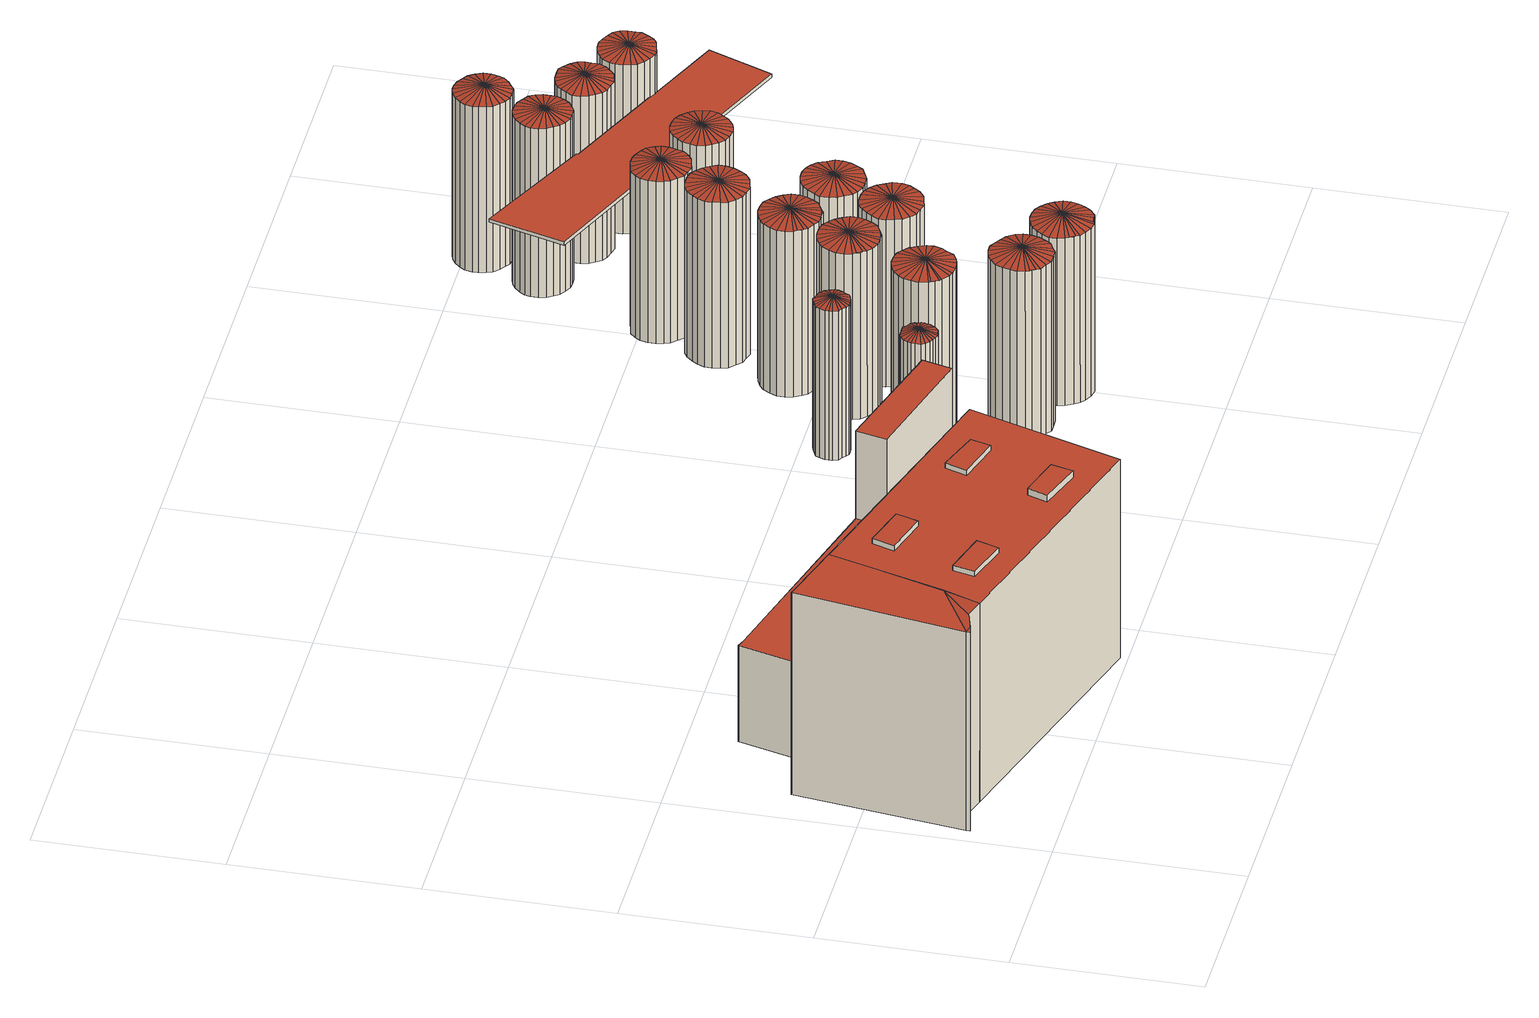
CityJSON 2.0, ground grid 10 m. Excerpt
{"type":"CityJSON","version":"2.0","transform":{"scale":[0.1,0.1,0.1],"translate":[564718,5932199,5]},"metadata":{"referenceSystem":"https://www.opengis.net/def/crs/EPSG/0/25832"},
"CityObjects":{
"building1":{"type":"Building","attributes":{"Grundfläche 2D":"28.511648","Grundhöhe NN":"5.637"},"geometry":[{"type":"Solid","lod":"3","boundaries":[[[[0,1,2]],[[3,4,5]],[[1,3,6,7,8]],[[1,0,4,3]],[[9,10,0,2]],[[2,1,11,9]],[[6,3,5,12,13]],[[14,8,7,6,13,15]],[[1,8,14,11]],[[5,4,16,12]],[[4,0,10,16]],[[15,13,12,16,10,9,11,14]]]],"semantics":{"surfaces":[{"type":"RoofSurface"},{"type":"WallSurface"},{"type":"GroundSurface"}],"values":[[0,0,0,0,1,1,1,1,1,1,1,2]]}}]},
"building2":{"type":"Building","attributes":{"Grundfläche 2D":"200.211828","Grundhöhe NN":"5.572"},"children":["building2-1","building2-2","building2-3","building2-4"],"geometry":[{"type":"Solid","lod":"3","boundaries":[[[[6,5,17,18]],[[19,20,21,22]],[[23,24,25,26,27,28,29,30]],[[6,26,13,12,5]],[[17,5,12,31]],[[18,17,31,32]],[[27,26,6,18,32,33]],[[22,30,29,19]],[[34,20,19,29,28,35]],[[21,20,34,36]],[[21,36,37,30,22]],[[25,38,13,26]],[[28,27,33,35]],[[39,24,23,30,37,40]],[[25,24,39,38]],[[34,35,33,32,31,12,13,38,39,40,37,36]]]],"semantics":{"surfaces":[{"type":"RoofSurface"},{"type":"WallSurface"},{"type":"GroundSurface"}],"values":[[0,0,0,1,1,1,1,1,1,1,1,1,1,1,1,2]]}}]},
"building2-1":{"type":"BuildingInstallation","parents":["building2"],"geometry":[{"type":"MultiSurface","lod":"3","boundaries":[[[41,42,43,44]],[[45,46,44,43]],[[41,44,46,47]],[[42,41,47,48]],[[48,45,43,42]]],"semantics":{"surfaces":[{"type":"RoofSurface"},{"type":"WallSurface"}],"values":[0,1,1,1,1]}}]},
"building2-2":{"type":"BuildingInstallation","parents":["building2"],"geometry":[{"type":"MultiSurface","lod":"3","boundaries":[[[49,50,51,52]],[[52,51,53,54]],[[49,52,54,55]],[[50,49,55,56]],[[51,50,56,53]]],"semantics":{"surfaces":[{"type":"RoofSurface"},{"type":"WallSurface"}],"values":[0,1,1,1,1]}}]},
"building2-3":{"type":"BuildingInstallation","parents":["building2"],"geometry":[{"type":"MultiSurface","lod":"3","boundaries":[[[57,58,59,60]],[[61,62,60,59]],[[62,63,57,60]],[[58,57,63,64]],[[59,58,64,61]]],"semantics":{"surfaces":[{"type":"RoofSurface"},{"type":"WallSurface"}],"values":[0,1,1,1,1]}}]},
"building2-4":{"type":"BuildingInstallation","parents":["building2"],"geometry":[{"type":"MultiSurface","lod":"3","boundaries":[[[65,66,67,68]],[[68,67,69,70]],[[65,68,70,71]],[[66,65,71,72]],[[67,66,72,69]]],"semantics":{"surfaces":[{"type":"RoofSurface"},{"type":"WallSurface"}],"values":[0,1,1,1,1]}}]},
"building3":{"type":"Building","attributes":{"Grundfläche 2D":"2.780134","Grundhöhe NN":"5.585"},"geometry":[{"type":"Solid","lod":"3","boundaries":[[[[73,74,75]],[[75,74,76]],[[77,74,73]],[[78,74,77]],[[79,74,78]],[[80,74,79]],[[81,74,80]],[[82,74,81]],[[83,74,82]],[[84,74,83]],[[85,74,84]],[[86,74,85]],[[87,74,86]],[[74,87,88,89]],[[90,74,89]],[[91,74,90]],[[74,91,92,93]],[[94,74,93]],[[95,74,94]],[[74,95,96,97]],[[98,74,97]],[[99,74,98]],[[100,74,99]],[[101,74,100]],[[76,74,101]],[[73,75,102,103]],[[77,73,103,104]],[[78,77,104,105]],[[79,78,105,106]],[[80,79,106,107]],[[81,80,107,108]],[[82,81,108,109]],[[83,82,109,110]],[[84,83,110,111]],[[85,84,111,112]],[[86,85,112,113]],[[87,86,113,114]],[[89,88,87,114,115]],[[90,89,115,116]],[[91,90,116,117]],[[93,92,91,117,118]],[[94,93,118,119]],[[95,94,119,120]],[[97,96,95,120,121]],[[98,97,121,122]],[[99,98,122,123]],[[100,99,123,124]],[[75,76,125,102]],[[101,100,124,126]],[[76,101,126,125]],[[111,110,109,108,107,106,105,104,103,102,125,126,124,123,122,121,120,119,118,117,116,115,114,113,112]]]],"semantics":{"surfaces":[{"type":"RoofSurface"},{"type":"WallSurface"},{"type":"GroundSurface"}],"values":[[0,0,0,0,0,0,0,0,0,0,0,0,0,0,0,0,0,0,0,0,0,0,0,0,0,1,1,1,1,1,1,1,1,1,1,1,1,1,1,1,1,1,1,1,1,1,1,1,1,1,2]]}}]},
"building4":{"type":"Building","attributes":{"Grundfläche 2D":"2.780446","Grundhöhe NN":"5.231"},"geometry":[{"type":"Solid","lod":"3","boundaries":[[[[127,128,129]],[[127,130,128]],[[127,129,131]],[[127,131,132]],[[127,132,133]],[[127,133,134]],[[127,134,135]],[[127,135,136]],[[127,136,137]],[[127,137,138]],[[127,138,139]],[[127,139,140]],[[127,140,141]],[[127,141,142]],[[127,142,143]],[[127,143,144]],[[127,144,145]],[[127,145,146]],[[127,146,147]],[[127,147,148]],[[127,148,149]],[[127,149,150]],[[127,150,151]],[[127,151,152]],[[127,152,130]],[[153,154,129,128]],[[154,155,131,129]],[[155,156,132,131]],[[156,157,133,132]],[[157,158,134,133]],[[158,159,135,134]],[[159,160,136,135]],[[160,161,137,136]],[[161,162,138,137]],[[162,163,139,138]],[[163,164,140,139]],[[164,165,141,140]],[[165,166,142,141]],[[166,167,143,142]],[[167,168,144,143]],[[168,169,145,144]],[[169,170,146,145]],[[170,171,147,146]],[[171,172,148,147]],[[172,173,149,148]],[[173,174,150,149]],[[174,175,151,150]],[[176,153,128,130]],[[175,177,152,151]],[[177,176,130,152]],[[167,166,165,164,163,162,161,160,159,158,157,156,155,154,153,176,177,175,174,173,172,171,170,169,168]]]],"semantics":{"surfaces":[{"type":"RoofSurface"},{"type":"WallSurface"},{"type":"GroundSurface"}],"values":[[0,0,0,0,0,0,0,0,0,0,0,0,0,0,0,0,0,0,0,0,0,0,0,0,0,1,1,1,1,1,1,1,1,1,1,1,1,1,1,1,1,1,1,1,1,1,1,1,1,1,2]]}}]},
"building5":{"type":"Building","attributes":{"Grundfläche 2D":"8.364868","Grundhöhe NN":"5.246"},"geometry":[{"type":"Solid","lod":"3","boundaries":[[[[178,179,180]],[[180,179,181]],[[178,182,179]],[[183,179,182]],[[184,179,183]],[[185,179,184]],[[186,179,185]],[[187,179,186]],[[188,179,187]],[[188,189,179]],[[190,179,189]],[[190,191,179]],[[192,179,191]],[[193,179,192]],[[194,179,193]],[[195,179,194]],[[196,179,195]],[[197,179,196]],[[198,179,197]],[[198,199,179]],[[200,179,199]],[[200,201,179]],[[201,202,203]],[[204,179,205]],[[179,203,205]],[[181,179,204]],[[179,201,203]],[[178,180,206,207]],[[182,178,207,208]],[[180,181,209,206]],[[181,204,210,209]],[[183,182,208,211]],[[184,183,211,212]],[[185,184,212,213]],[[186,185,213,214]],[[187,186,214,215]],[[188,187,215,216]],[[189,188,216,217]],[[190,189,217,218]],[[191,190,218,219]],[[192,191,219,220]],[[193,192,220,221]],[[194,193,221,222]],[[195,194,222,223]],[[196,195,223,224]],[[197,196,224,225]],[[198,197,225,226]],[[199,198,226,227]],[[200,199,227,228]],[[202,201,200,228,229]],[[205,203,202,229,230]],[[204,205,230,210]],[[227,226,225,224,223,222,221,220,219,218,217,216,215,214,213,212,211,208,207,206,209,210,230,229,228]]]],"semantics":{"surfaces":[{"type":"RoofSurface"},{"type":"WallSurface"},{"type":"GroundSurface"}],"values":[[0,0,0,0,0,0,0,0,0,0,0,0,0,0,0,0,0,0,0,0,0,0,0,0,0,0,0,1,1,1,1,1,1,1,1,1,1,1,1,1,1,1,1,1,1,1,1,1,1,1,1,1,2]]}}]},
"building6":{"type":"Building","attributes":{"Grundfläche 2D":"8.365975","Grundhöhe NN":"5.220"},"geometry":[{"type":"Solid","lod":"3","boundaries":[[[[231,232,233]],[[233,232,234]],[[235,232,231]],[[236,232,235]],[[237,232,236]],[[238,232,237]],[[239,232,238]],[[240,232,239]],[[241,232,240]],[[242,232,241]],[[243,232,242]],[[244,232,243]],[[245,232,244]],[[246,232,245]],[[247,232,246]],[[248,232,247]],[[249,232,248]],[[250,232,249]],[[251,232,250]],[[251,252,232]],[[253,232,252]],[[253,254,232]],[[254,255,256]],[[257,232,258]],[[232,256,258]],[[234,232,257]],[[232,254,256]],[[231,233,259,260]],[[235,231,260,261]],[[233,234,262,259]],[[234,257,263,262]],[[236,235,261,264]],[[237,236,264,265]],[[238,237,265,266]],[[239,238,266,267]],[[240,239,267,268]],[[241,240,268,269]],[[242,241,269,270]],[[243,242,270,271]],[[244,243,271,272]],[[245,244,272,273]],[[246,245,273,274]],[[247,246,274,275]],[[248,247,275,276]],[[249,248,276,277]],[[250,249,277,278]],[[251,250,278,279]],[[252,251,279,280]],[[253,252,280,281]],[[255,254,253,281,282]],[[258,256,255,282,283]],[[257,258,283,263]],[[281,280,279,278,277,276,275,274,273,272,271,270,269,268,267,266,265,264,261,260,259,262,263,283,282]]]],"semantics":{"surfaces":[{"type":"RoofSurface"},{"type":"WallSurface"},{"type":"GroundSurface"}],"values":[[0,0,0,0,0,0,0,0,0,0,0,0,0,0,0,0,0,0,0,0,0,0,0,0,0,0,0,1,1,1,1,1,1,1,1,1,1,1,1,1,1,1,1,1,1,1,1,1,1,1,1,1,2]]}}]},
"building7":{"type":"Building","attributes":{"Grundfläche 2D":"8.366328","Grundhöhe NN":"5.260"},"geometry":[{"type":"Solid","lod":"3","boundaries":[[[[284,285,286]],[[284,287,285]],[[288,287,289]],[[290,285,291]],[[285,288,291]],[[292,285,290]],[[293,285,292]],[[294,285,293]],[[295,285,294]],[[296,285,295]],[[296,297,285]],[[298,285,297]],[[298,299,285]],[[300,285,299]],[[301,285,300]],[[302,285,301]],[[303,285,302]],[[304,285,303]],[[305,285,304]],[[306,285,305]],[[306,307,285]],[[308,285,307]],[[308,309,285]],[[310,311,309]],[[312,285,313]],[[285,311,313]],[[286,285,312]],[[309,311,285]],[[285,287,288]],[[289,287,284,314,315]],[[291,288,289,315,316]],[[284,286,317,314]],[[286,312,318,317]],[[290,291,316,319]],[[292,290,319,320]],[[293,292,320,321]],[[294,293,321,322]],[[295,294,322,323]],[[296,295,323,324]],[[297,296,324,325]],[[298,297,325,326]],[[299,298,326,327]],[[300,299,327,328]],[[301,300,328,329]],[[302,301,329,330]],[[303,302,330,331]],[[304,303,331,332]],[[305,304,332,333]],[[306,305,333,334]],[[307,306,334,335]],[[308,307,335,336]],[[310,309,308,336,337]],[[313,311,310,337,338]],[[312,313,338,318]],[[336,335,334,333,332,331,330,329,328,327,326,325,324,323,322,321,320,319,316,315,314,317,318,338,337]]]],"semantics":{"surfaces":[{"type":"RoofSurface"},{"type":"WallSurface"},{"type":"GroundSurface"}],"values":[[0,0,0,0,0,0,0,0,0,0,0,0,0,0,0,0,0,0,0,0,0,0,0,0,0,0,0,0,0,1,1,1,1,1,1,1,1,1,1,1,1,1,1,1,1,1,1,1,1,1,1,1,1,1,2]]}}]},
"building8":{"type":"Building","attributes":{"Grundfläche 2D":"8.365938","Grundhöhe NN":"5.337"},"geometry":[{"type":"Solid","lod":"3","boundaries":[[[[339,340,341]],[[339,342,340]],[[343,342,344]],[[345,340,346]],[[340,343,346]],[[347,340,345]],[[348,340,347]],[[349,340,348]],[[350,340,349]],[[351,340,350]],[[351,352,340]],[[353,340,352]],[[353,354,340]],[[355,340,354]],[[356,340,355]],[[357,340,356]],[[358,340,357]],[[359,340,358]],[[360,340,359]],[[361,340,360]],[[361,362,340]],[[363,340,362]],[[363,364,340]],[[365,366,364]],[[367,340,368]],[[340,366,368]],[[341,340,367]],[[364,366,340]],[[340,342,343]],[[344,342,339,369,370]],[[346,343,344,370,371]],[[339,341,372,369]],[[341,367,373,372]],[[345,346,371,374]],[[347,345,374,375]],[[348,347,375,376]],[[349,348,376,377]],[[350,349,377,378]],[[351,350,378,379]],[[352,351,379,380]],[[353,352,380,381]],[[354,353,381,382]],[[355,354,382,383]],[[356,355,383,384]],[[357,356,384,385]],[[358,357,385,386]],[[359,358,386,387]],[[360,359,387,388]],[[361,360,388,389]],[[362,361,389,390]],[[363,362,390,391]],[[365,364,363,391,392]],[[368,366,365,392,393]],[[367,368,393,373]],[[391,390,389,388,387,386,385,384,383,382,381,380,379,378,377,376,375,374,371,370,369,372,373,393,392]]]],"semantics":{"surfaces":[{"type":"RoofSurface"},{"type":"WallSurface"},{"type":"GroundSurface"}],"values":[[0,0,0,0,0,0,0,0,0,0,0,0,0,0,0,0,0,0,0,0,0,0,0,0,0,0,0,0,0,1,1,1,1,1,1,1,1,1,1,1,1,1,1,1,1,1,1,1,1,1,1,1,1,1,2]]}}]},
"building9":{"type":"Building","attributes":{"Grundfläche 2D":"8.365288","Grundhöhe NN":"5.293"},"geometry":[{"type":"Solid","lod":"3","boundaries":[[[[394,395,396]],[[394,397,395]],[[398,399,397]],[[400,395,401]],[[395,399,401]],[[402,395,400]],[[403,395,402]],[[404,395,403]],[[405,395,404]],[[406,395,405]],[[406,407,395]],[[408,395,407]],[[408,409,395]],[[410,395,409]],[[411,395,410]],[[412,395,411]],[[413,395,412]],[[414,395,413]],[[415,395,414]],[[416,395,415]],[[416,417,395]],[[418,395,417]],[[395,418,419]],[[419,420,421]],[[422,395,423]],[[395,421,423]],[[396,395,422]],[[395,419,421]],[[395,397,399]],[[398,397,394,424,425]],[[401,399,398,425,426]],[[394,396,427,424]],[[396,422,428,427]],[[400,401,426,429]],[[402,400,429,430]],[[403,402,430,431]],[[404,403,431,432]],[[405,404,432,433]],[[406,405,433,434]],[[407,406,434,435]],[[408,407,435,436]],[[409,408,436,437]],[[410,409,437,438]],[[411,410,438,439]],[[412,411,439,440]],[[413,412,440,441]],[[414,413,441,442]],[[415,414,442,443]],[[416,415,443,444]],[[417,416,444,445]],[[418,417,445,446]],[[420,419,418,446,447]],[[423,421,420,447,448]],[[422,423,448,428]],[[442,441,440,439,438,437,436,435,434,433,432,431,430,429,426,425,424,427,428,448,447,446,445,444,443]]]],"semantics":{"surfaces":[{"type":"RoofSurface"},{"type":"WallSurface"},{"type":"GroundSurface"}],"values":[[0,0,0,0,0,0,0,0,0,0,0,0,0,0,0,0,0,0,0,0,0,0,0,0,0,0,0,0,0,1,1,1,1,1,1,1,1,1,1,1,1,1,1,1,1,1,1,1,1,1,1,1,1,1,2]]}}]},
"building10":{"type":"Building","attributes":{"Grundfläche 2D":"8.365433","Grundhöhe NN":"5.243"},"geometry":[{"type":"Solid","lod":"3","boundaries":[[[[449,450,451]],[[449,452,450]],[[449,451,453]],[[449,453,454]],[[449,454,455]],[[449,455,456]],[[449,456,457]],[[449,457,458]],[[449,458,459]],[[449,459,460]],[[449,460,461]],[[449,461,462]],[[449,462,463]],[[449,463,464]],[[449,464,465]],[[449,465,466]],[[449,466,467]],[[449,467,468]],[[449,468,469]],[[449,469,470]],[[449,470,471]],[[449,471,472]],[[449,472,473]],[[449,473,474]],[[449,474,452]],[[475,476,451,450]],[[476,477,453,451]],[[478,475,450,452]],[[479,478,452,474]],[[477,480,454,453]],[[480,481,455,454]],[[481,482,456,455]],[[482,483,457,456]],[[483,484,458,457]],[[484,485,459,458]],[[485,486,460,459]],[[486,487,461,460]],[[487,488,462,461]],[[488,489,463,462]],[[489,490,464,463]],[[490,491,465,464]],[[491,492,466,465]],[[492,493,467,466]],[[493,494,468,467]],[[494,495,469,468]],[[495,496,470,469]],[[496,497,471,470]],[[497,498,472,471]],[[498,499,473,472]],[[499,479,474,473]],[[493,492,491,490,489,488,487,486,485,484,483,482,481,480,477,476,475,478,479,499,498,497,496,495,494]]]],"semantics":{"surfaces":[{"type":"RoofSurface"},{"type":"WallSurface"},{"type":"GroundSurface"}],"values":[[0,0,0,0,0,0,0,0,0,0,0,0,0,0,0,0,0,0,0,0,0,0,0,0,0,1,1,1,1,1,1,1,1,1,1,1,1,1,1,1,1,1,1,1,1,1,1,1,1,1,2]]}}]},
"building11":{"type":"Building","attributes":{"Grundfläche 2D":"8.366192","Grundhöhe NN":"5.303"},"geometry":[{"type":"Solid","lod":"3","boundaries":[[[[500,501,502]],[[500,503,501]],[[500,502,504]],[[500,504,505]],[[500,505,506]],[[500,506,507]],[[500,507,508]],[[500,508,509]],[[500,509,510]],[[500,510,511]],[[500,511,512]],[[500,512,513]],[[500,513,514]],[[500,514,515]],[[500,515,516]],[[500,516,517]],[[500,517,518]],[[500,518,519]],[[500,519,520]],[[500,520,521]],[[500,521,522]],[[500,522,523]],[[500,523,524]],[[500,524,525]],[[500,525,503]],[[526,527,502,501]],[[527,528,504,502]],[[529,526,501,503]],[[530,529,503,525]],[[528,531,505,504]],[[531,532,506,505]],[[532,533,507,506]],[[533,534,508,507]],[[534,535,509,508]],[[535,536,510,509]],[[536,537,511,510]],[[537,538,512,511]],[[538,539,513,512]],[[539,540,514,513]],[[540,541,515,514]],[[541,542,516,515]],[[542,543,517,516]],[[543,544,518,517]],[[544,545,519,518]],[[545,546,520,519]],[[546,547,521,520]],[[547,548,522,521]],[[548,549,523,522]],[[549,550,524,523]],[[550,530,525,524]],[[540,539,538,537,536,535,534,533,532,531,528,527,526,529,530,550,549,548,547,546,545,544,543,542,541]]]],"semantics":{"surfaces":[{"type":"RoofSurface"},{"type":"WallSurface"},{"type":"GroundSurface"}],"values":[[0,0,0,0,0,0,0,0,0,0,0,0,0,0,0,0,0,0,0,0,0,0,0,0,0,1,1,1,1,1,1,1,1,1,1,1,1,1,1,1,1,1,1,1,1,1,1,1,1,1,2]]}}]},
"building12":{"type":"Building","attributes":{"Grundfläche 2D":"8.365077","Grundhöhe NN":"5.279"},"geometry":[{"type":"Solid","lod":"3","boundaries":[[[[551,552,553]],[[551,554,552]],[[551,553,555]],[[551,555,556]],[[551,556,557]],[[551,557,558]],[[551,558,559]],[[551,559,560]],[[551,560,561]],[[551,561,562]],[[551,562,563]],[[551,563,564]],[[551,564,565]],[[551,565,566]],[[551,566,567]],[[551,567,568]],[[551,568,569]],[[551,569,570]],[[551,570,571]],[[551,571,572]],[[551,572,573]],[[551,573,574]],[[551,574,575]],[[551,575,576]],[[551,576,554]],[[577,578,553,552]],[[578,579,555,553]],[[580,577,552,554]],[[581,580,554,576]],[[579,582,556,555]],[[582,583,557,556]],[[583,584,558,557]],[[584,585,559,558]],[[585,586,560,559]],[[586,587,561,560]],[[587,588,562,561]],[[588,589,563,562]],[[589,590,564,563]],[[590,591,565,564]],[[591,592,566,565]],[[592,593,567,566]],[[593,594,568,567]],[[594,595,569,568]],[[595,596,570,569]],[[596,597,571,570]],[[597,598,572,571]],[[598,599,573,572]],[[599,600,574,573]],[[600,601,575,574]],[[601,581,576,575]],[[594,593,592,591,590,589,588,587,586,585,584,583,582,579,578,577,580,581,601,600,599,598,597,596,595]]]],"semantics":{"surfaces":[{"type":"RoofSurface"},{"type":"WallSurface"},{"type":"GroundSurface"}],"values":[[0,0,0,0,0,0,0,0,0,0,0,0,0,0,0,0,0,0,0,0,0,0,0,0,0,1,1,1,1,1,1,1,1,1,1,1,1,1,1,1,1,1,1,1,1,1,1,1,1,1,2]]}}]},
"building13":{"type":"Building","attributes":{"Grundfläche 2D":"7.608152","Grundhöhe NN":"5.303"},"geometry":[{"type":"Solid","lod":"3","boundaries":[[[[602,603,604]],[[602,605,603]],[[602,604,606]],[[602,606,607]],[[602,607,608]],[[602,608,609]],[[602,609,610]],[[602,610,611]],[[602,611,612]],[[602,612,613]],[[602,613,614]],[[602,614,615]],[[602,615,616]],[[602,616,617]],[[602,617,618]],[[602,618,619]],[[602,619,620]],[[602,620,621]],[[602,621,622]],[[602,622,623]],[[602,623,624]],[[602,624,625]],[[602,625,626]],[[602,626,627]],[[602,627,605]],[[628,629,604,603]],[[629,630,606,604]],[[631,628,603,605]],[[632,631,605,627]],[[630,633,607,606]],[[633,634,608,607]],[[634,635,609,608]],[[635,636,610,609]],[[636,637,611,610]],[[637,638,612,611]],[[638,639,613,612]],[[639,640,614,613]],[[640,641,615,614]],[[641,642,616,615]],[[642,643,617,616]],[[643,644,618,617]],[[644,645,619,618]],[[645,646,620,619]],[[646,647,621,620]],[[647,648,622,621]],[[648,649,623,622]],[[649,650,624,623]],[[650,651,625,624]],[[651,652,626,625]],[[652,632,627,626]],[[642,641,640,639,638,637,636,635,634,633,630,629,628,631,632,652,651,650,649,648,647,646,645,644,643]]]],"semantics":{"surfaces":[{"type":"RoofSurface"},{"type":"WallSurface"},{"type":"GroundSurface"}],"values":[[0,0,0,0,0,0,0,0,0,0,0,0,0,0,0,0,0,0,0,0,0,0,0,0,0,1,1,1,1,1,1,1,1,1,1,1,1,1,1,1,1,1,1,1,1,1,1,1,1,1,2]]}}]},
"building14":{"type":"Building","attributes":{"Grundfläche 2D":"7.607450","Grundhöhe NN":"5.303"},"geometry":[{"type":"Solid","lod":"3","boundaries":[[[[653,654,655]],[[653,656,654]],[[653,655,657]],[[653,657,658]],[[653,658,659]],[[653,659,660]],[[653,660,661]],[[653,661,662]],[[653,662,663]],[[653,663,664]],[[653,664,665]],[[653,665,666]],[[653,666,667]],[[653,667,668]],[[653,668,669]],[[653,669,670]],[[653,670,671]],[[653,671,672]],[[653,672,673]],[[653,673,674]],[[653,674,675]],[[653,675,676]],[[653,676,677]],[[653,677,678]],[[653,678,656]],[[679,680,655,654]],[[680,681,657,655]],[[682,679,654,656]],[[683,682,656,678]],[[681,684,658,657]],[[684,685,659,658]],[[685,686,660,659]],[[686,687,661,660]],[[687,688,662,661]],[[688,689,663,662]],[[689,690,664,663]],[[690,691,665,664]],[[691,692,666,665]],[[692,693,667,666]],[[693,694,668,667]],[[694,695,669,668]],[[695,696,670,669]],[[696,697,671,670]],[[697,698,672,671]],[[698,699,673,672]],[[699,700,674,673]],[[700,701,675,674]],[[701,702,676,675]],[[702,703,677,676]],[[703,683,678,677]],[[688,687,686,685,684,681,680,679,682,683,703,702,701,700,699,698,697,696,695,694,693,692,691,690,689]]]],"semantics":{"surfaces":[{"type":"RoofSurface"},{"type":"WallSurface"},{"type":"GroundSurface"}],"values":[[0,0,0,0,0,0,0,0,0,0,0,0,0,0,0,0,0,0,0,0,0,0,0,0,0,1,1,1,1,1,1,1,1,1,1,1,1,1,1,1,1,1,1,1,1,1,1,1,1,1,2]]}}]},
"building15":{"type":"Building","attributes":{"Grundfläche 2D":"7.082198","Grundhöhe NN":"5.303"},"children":["building15-1"],"geometry":[{"type":"Solid","lod":"3","boundaries":[[[[704,705,706]],[[704,707,705]],[[704,706,708]],[[704,708,709]],[[704,709,710]],[[704,710,711]],[[704,711,712]],[[704,712,713]],[[704,713,714]],[[704,714,715]],[[704,715,716]],[[704,716,717]],[[704,717,718]],[[704,718,719]],[[704,719,720]],[[704,720,721]],[[704,721,722]],[[704,722,723]],[[704,723,724]],[[704,724,725]],[[704,725,726]],[[704,726,727]],[[704,727,728]],[[704,728,729]],[[704,729,707]],[[706,705,730,731]],[[708,706,731,732]],[[709,708,732,733]],[[710,709,733,734]],[[711,710,734,735]],[[712,711,735,736]],[[713,712,736,737]],[[714,713,737,738]],[[715,714,738,739,740,741]],[[742,716,715,741,740,739,743,744]],[[716,742,744,743,745,717]],[[718,717,745,746]],[[719,718,746,747]],[[720,719,747,748]],[[721,720,748,749]],[[722,721,749,750]],[[723,722,750,751]],[[724,723,751,752]],[[725,724,752,753]],[[726,725,753,754]],[[727,726,754,755]],[[728,727,755,756]],[[705,707,757,730]],[[729,728,756,758]],[[707,729,758,757]],[[751,750,749,748,747,746,745,743,739,738,737,736,735,734,733,732,731,730,757,758,756,755,754,753,752]]]],"semantics":{"surfaces":[{"type":"RoofSurface"},{"type":"WallSurface"},{"type":"GroundSurface"}],"values":[[0,0,0,0,0,0,0,0,0,0,0,0,0,0,0,0,0,0,0,0,0,0,0,0,0,1,1,1,1,1,1,1,1,1,1,1,1,1,1,1,1,1,1,1,1,1,1,1,1,1,2]]}}]},
"building15-1":{"type":"BuildingInstallation","parents":["building15"],"geometry":[{"type":"MultiSurface","lod":"3","boundaries":[[[742,741,759,760,761,762,763,764]],[[765,766,762,761]],[[766,767,763,762]],[[767,768,764,763]],[[768,744,742,764]],[[744,740,741,742]],[[740,769,759,741]],[[769,770,760,759]],[[770,765,761,760]],[[766,765,770,769,740,744,768,767]]],"semantics":{"surfaces":[{"type":"RoofSurface"},{"type":"WallSurface"},{"type":"OuterCeilingSurface"}],"values":[0,1,1,1,1,1,1,1,1,2]}}]},
"building16":{"type":"Building","attributes":{"Grundfläche 2D":"51.909806","Grundhöhe NN":"5.303"},"children":["building16-1"],"geometry":[{"type":"Solid","lod":"3","boundaries":[[[[500,501,502]],[[500,503,501]],[[500,502,504]],[[500,504,505]],[[500,505,506]],[[500,506,507]],[[500,507,508]],[[500,508,509]],[[500,509,510]],[[500,510,511]],[[500,511,512]],[[500,512,513]],[[500,513,514]],[[500,514,515]],[[500,515,516]],[[500,516,517]],[[500,517,518]],[[500,518,519]],[[500,519,520]],[[500,520,521]],[[500,521,522]],[[500,522,523]],[[500,523,524]],[[500,524,525]],[[500,525,503]],[[704,705,706]],[[704,707,705]],[[704,706,708]],[[704,708,709]],[[704,709,710]],[[704,710,711]],[[704,711,712]],[[704,712,713]],[[704,713,714]],[[704,714,715]],[[704,715,716]],[[704,716,717]],[[704,717,718]],[[704,718,719]],[[704,719,720]],[[704,720,721]],[[704,721,722]],[[704,722,723]],[[704,723,724]],[[704,724,725]],[[704,725,726]],[[704,726,727]],[[704,727,728]],[[704,728,729]],[[704,729,707]],[[653,654,655]],[[653,656,654]],[[653,655,657]],[[653,657,658]],[[653,658,659]],[[653,659,660]],[[653,660,661]],[[653,661,662]],[[653,662,663]],[[653,663,664]],[[653,664,665]],[[653,665,666]],[[653,666,667]],[[653,667,668]],[[653,668,669]],[[653,669,670]],[[653,670,671]],[[653,671,672]],[[653,672,673]],[[653,673,674]],[[653,674,675]],[[653,675,676]],[[653,676,677]],[[653,677,678]],[[653,678,656]],[[771,772,773]],[[771,774,772]],[[771,773,775]],[[771,775,776]],[[771,776,777]],[[771,777,778]],[[771,778,779]],[[771,779,780]],[[771,780,781]],[[771,781,782]],[[771,782,783]],[[771,783,784]],[[771,784,785]],[[771,785,786]],[[771,786,787]],[[771,787,788]],[[771,788,789]],[[771,789,790]],[[771,790,791]],[[771,791,792]],[[771,792,793]],[[771,793,794]],[[771,794,795]],[[771,795,796]],[[771,796,774]],[[602,603,604]],[[602,605,603]],[[602,604,606]],[[602,606,607]],[[602,607,608]],[[602,608,609]],[[602,609,610]],[[602,610,611]],[[602,611,612]],[[602,612,613]],[[602,613,614]],[[602,614,615]],[[602,615,616]],[[602,616,617]],[[602,617,618]],[[602,618,619]],[[602,619,620]],[[602,620,621]],[[602,621,622]],[[602,622,623]],[[602,623,624]],[[602,624,625]],[[602,625,626]],[[602,626,627]],[[602,627,605]],[[797,798,799]],[[797,800,798]],[[797,799,801]],[[797,801,802]],[[797,802,803]],[[797,803,804]],[[797,804,805]],[[797,805,806]],[[797,806,807]],[[797,807,808]],[[797,808,809]],[[797,809,810]],[[797,810,811]],[[797,811,812]],[[797,812,813]],[[797,813,814]],[[797,814,815]],[[797,815,816]],[[797,816,817]],[[797,817,818]],[[797,818,819]],[[797,819,820]],[[797,820,821]],[[797,821,822]],[[797,822,800]],[[823,824,825]],[[823,826,824]],[[823,825,827]],[[823,827,828]],[[823,828,829]],[[823,829,830]],[[823,830,831]],[[823,831,832]],[[823,832,833]],[[823,833,834]],[[823,834,835]],[[823,835,836]],[[823,836,837]],[[823,837,838]],[[823,838,839]],[[823,839,840]],[[823,840,841]],[[823,841,842]],[[823,842,843]],[[823,843,844]],[[823,844,845]],[[823,845,846]],[[823,846,847]],[[823,847,848]],[[823,848,826]],[[706,705,730,731]],[[708,706,731,732]],[[709,708,732,733]],[[710,709,733,734]],[[711,710,734,735]],[[712,711,735,736]],[[713,712,736,737]],[[714,713,737,738]],[[715,714,738,739,740,741]],[[742,716,715,741,740,739,743,744]],[[716,742,744,743,745,717]],[[718,717,745,746]],[[719,718,746,747]],[[720,719,747,748]],[[721,720,748,749]],[[722,721,749,750]],[[723,722,750,751]],[[724,723,751,752]],[[725,724,752,753]],[[726,725,753,754]],[[727,726,754,755]],[[728,727,755,756]],[[705,707,757,730]],[[729,728,756,758]],[[707,729,758,757]],[[526,527,502,501]],[[527,528,504,502]],[[529,526,501,503]],[[530,529,503,525]],[[528,531,505,504]],[[531,532,506,505]],[[532,533,507,506]],[[533,534,508,507]],[[534,535,509,508]],[[535,536,510,509]],[[536,537,511,510]],[[537,538,512,511]],[[538,539,513,512]],[[539,540,514,513]],[[540,541,515,514]],[[541,542,516,515]],[[542,543,517,516]],[[543,544,518,517]],[[544,545,519,518]],[[545,546,520,519]],[[546,547,521,520]],[[547,548,522,521]],[[548,549,523,522]],[[549,550,524,523]],[[550,530,525,524]],[[679,680,655,654]],[[680,681,657,655]],[[682,679,654,656]],[[683,682,656,678]],[[681,684,658,657]],[[684,685,659,658]],[[685,686,660,659]],[[686,687,661,660]],[[687,688,662,661]],[[688,689,663,662]],[[689,690,664,663]],[[690,691,665,664]],[[691,692,666,665]],[[692,693,667,666]],[[693,694,668,667]],[[694,695,669,668]],[[695,696,670,669]],[[696,697,671,670]],[[697,698,672,671]],[[698,699,673,672]],[[699,700,674,673]],[[700,701,675,674]],[[701,702,676,675]],[[702,703,677,676]],[[703,683,678,677]],[[849,850,773,772]],[[850,851,775,773]],[[851,852,776,775]],[[852,853,777,776]],[[853,854,778,777]],[[854,855,779,778]],[[855,856,780,779]],[[856,857,781,780]],[[857,858,782,781]],[[858,859,783,782]],[[859,860,784,783]],[[860,861,785,784]],[[861,862,786,785]],[[862,863,787,786]],[[863,864,788,787]],[[864,865,789,788]],[[865,866,790,789]],[[866,867,791,790]],[[867,868,792,791]],[[868,869,793,792]],[[869,870,794,793]],[[870,871,795,794]],[[872,849,772,774]],[[871,873,796,795]],[[873,872,774,796]],[[628,629,604,603]],[[629,630,606,604]],[[631,628,603,605]],[[632,631,605,627]],[[630,633,607,606]],[[633,634,608,607]],[[634,635,609,608]],[[635,636,610,609]],[[636,637,611,610]],[[637,638,612,611]],[[638,639,613,612]],[[639,640,614,613]],[[640,641,615,614]],[[641,642,616,615]],[[642,643,617,616]],[[643,644,618,617]],[[644,645,619,618]],[[645,646,620,619]],[[646,647,621,620]],[[647,648,622,621]],[[648,649,623,622]],[[649,650,624,623]],[[650,651,625,624]],[[651,652,626,625]],[[652,632,627,626]],[[874,875,799,798]],[[875,876,801,799]],[[876,877,802,801]],[[877,878,803,802]],[[878,879,804,803]],[[879,880,805,804]],[[880,881,806,805]],[[881,882,807,806]],[[882,883,808,807]],[[883,884,809,808]],[[884,885,810,809]],[[885,886,811,810]],[[886,887,812,811]],[[887,888,813,812]],[[888,889,814,813]],[[889,890,815,814]],[[890,891,816,815]],[[891,892,817,816]],[[892,893,818,817]],[[893,894,819,818]],[[894,895,820,819]],[[895,896,821,820]],[[897,874,798,800]],[[896,898,822,821]],[[898,897,800,822]],[[899,900,825,824]],[[900,901,827,825]],[[901,902,828,827]],[[902,903,829,828]],[[903,904,830,829]],[[904,905,831,830]],[[905,906,832,831]],[[906,907,833,832]],[[907,908,834,833]],[[908,909,835,834]],[[909,910,836,835]],[[910,911,837,836]],[[911,912,838,837]],[[912,913,839,838]],[[913,914,840,839]],[[914,915,841,840]],[[915,916,842,841]],[[916,917,843,842]],[[917,918,844,843]],[[918,919,845,844]],[[919,920,846,845]],[[920,921,847,846]],[[922,899,824,826]],[[921,923,848,847]],[[923,922,826,848]],[[540,539,538,537,536,535,534,533,532,531,528,527,526,529,530,550,549,548,547,546,545,544,543,542,541]],[[751,750,749,748,747,746,745,743,739,738,737,736,735,734,733,732,731,730,757,758,756,755,754,753,752]],[[688,687,686,685,684,681,680,679,682,683,703,702,701,700,699,698,697,696,695,694,693,692,691,690,689]],[[867,866,865,864,863,862,861,860,859,858,857,856,855,854,853,852,851,850,849,872,873,871,870,869,868]],[[642,641,640,639,638,637,636,635,634,633,630,629,628,631,632,652,651,650,649,648,647,646,645,644,643]],[[890,889,888,887,886,885,884,883,882,881,880,879,878,877,876,875,874,897,898,896,895,894,893,892,891]],[[918,917,916,915,914,913,912,911,910,909,908,907,906,905,904,903,902,901,900,899,922,923,921,920,919]]]],"semantics":{"surfaces":[{"type":"RoofSurface"},{"type":"WallSurface"},{"type":"GroundSurface"}],"values":[[0,0,0,0,0,0,0,0,0,0,0,0,0,0,0,0,0,0,0,0,0,0,0,0,0,0,0,0,0,0,0,0,0,0,0,0,0,0,0,0,0,0,0,0,0,0,0,0,0,0,0,0,0,0,0,0,0,0,0,0,0,0,0,0,0,0,0,0,0,0,0,0,0,0,0,0,0,0,0,0,0,0,0,0,0,0,0,0,0,0,0,0,0,0,0,0,0,0,0,0,0,0,0,0,0,0,0,0,0,0,0,0,0,0,0,0,0,0,0,0,0,0,0,0,0,0,0,0,0,0,0,0,0,0,0,0,0,0,0,0,0,0,0,0,0,0,0,0,0,0,0,0,0,0,0,0,0,0,0,0,0,0,0,0,0,0,0,0,0,0,0,0,0,0,0,1,1,1,1,1,1,1,1,1,1,1,1,1,1,1,1,1,1,1,1,1,1,1,1,1,1,1,1,1,1,1,1,1,1,1,1,1,1,1,1,1,1,1,1,1,1,1,1,1,1,1,1,1,1,1,1,1,1,1,1,1,1,1,1,1,1,1,1,1,1,1,1,1,1,1,1,1,1,1,1,1,1,1,1,1,1,1,1,1,1,1,1,1,1,1,1,1,1,1,1,1,1,1,1,1,1,1,1,1,1,1,1,1,1,1,1,1,1,1,1,1,1,1,1,1,1,1,1,1,1,1,1,1,1,1,1,1,1,1,1,1,1,1,1,1,1,1,1,1,1,1,1,1,1,1,1,1,1,1,1,1,1,1,1,1,1,1,1,1,1,1,1,1,1,1,2,2,2,2,2,2,2]]}}]},
"building16-1":{"type":"BuildingInstallation","parents":["building16"],"geometry":[{"type":"MultiSurface","lod":"3","boundaries":[[[742,741,759,760,761,762,763,764]],[[765,766,762,761]],[[766,767,763,762]],[[767,768,764,763]],[[768,744,742,764]],[[744,740,741,742]],[[740,769,759,741]],[[769,770,760,759]],[[770,765,761,760]],[[766,765,770,769,740,744,768,767]]],"semantics":{"surfaces":[{"type":"RoofSurface"},{"type":"WallSurface"},{"type":"OuterCeilingSurface"}],"values":[0,1,1,1,1,1,1,1,1,2]}}]}
},
"vertices":[
[8,44,126],[4,45,126],[4,43,126],[36,64,127],[19,47,126],[30,44,126],[53,126,128],[19,136,128],[16,137,128],[4,43,6],[8,44,6],[4,45,6],[30,44,6],[53,126,6],[16,137,6],[19,136,6],[19,47,6],
[169,3,126],[193,85,128],[174,123,117],[242,105,117],[246,121,117],[178,140,117],[61,171,64],[56,173,64],[44,129,64],[53,126,64],[181,88,64],[189,119,64],[174,123,64],[178,140,64],[169,3,6],[193,85,6],[181,88,6],[242,105,6],[189,119,6],[246,121,6],[178,140,6],[44,129,6],[56,173,6],[61,171,6],
[63,95,131],[87,88,131],[91,100,131],[67,107,131],[91,100,128],[67,107,128],[63,95,128],[87,88,128],
[123,30,131],[147,22,131],[150,34,131],[127,41,131],[150,34,127],[127,41,127],[123,30,127],[147,22,127],
[136,74,131],[160,67,131],[163,78,131],[140,86,131],[163,78,128],[140,86,128],[136,74,128],[160,67,128],
[51,51,130],[74,44,130],[78,56,130],[54,63,130],[78,56,127],[54,63,127],[51,51,127],[74,44,127],
[282,140,104],[288,132,107],[284,141,104],[287,141,104],[280,138,104],[279,136,104],[278,134,104],[278,132,104],[278,129,104],[279,127,104],[281,125,104],[283,124,104],[285,123,104],[287,122,104],[289,123,104],[291,123,104],[292,123,104],[294,125,104],[295,126,104],[296,128,104],[296,129,104],[297,131,104],[297,133,104],[296,134,104],[296,136,104],[295,138,104],[293,139,104],[291,141,104],[289,141,104],[284,141,6],[282,140,6],[280,138,6],[279,136,6],[278,134,6],[278,132,6],[278,129,6],[279,127,6],[281,125,6],[283,124,6],[285,123,6],[287,122,6],[289,123,6],[292,123,6],[294,125,6],[295,126,6],[296,129,6],[297,131,6],[297,133,6],[296,136,6],[295,138,6],[293,139,6],[291,141,6],[287,141,6],[289,141,6],
[324,184,95],[320,193,92],[318,192,92],[323,194,92],[316,191,92],[315,189,92],[314,186,92],[314,184,92],[314,182,92],[315,179,92],[317,178,92],[319,176,92],[321,175,92],[323,175,92],[325,175,92],[328,176,92],[330,177,92],[331,179,92],[332,181,92],[333,183,92],[333,185,92],[332,188,92],[331,190,92],[329,192,92],[327,193,92],[325,193,92],[320,193,2],[318,192,2],[316,191,2],[315,189,2],[314,186,2],[314,184,2],[314,182,2],[315,179,2],[317,178,2],[319,176,2],[321,175,2],[323,175,2],[325,175,2],[328,176,2],[330,177,2],[331,179,2],[332,181,2],[333,183,2],[333,185,2],[332,188,2],[331,190,2],[329,192,2],[327,193,2],[323,194,2],[325,193,2],
[352,127,104],[348,142,107],[347,126,104],[343,127,104],[355,128,104],[359,130,104],[361,134,104],[363,137,104],[364,141,104],[364,145,104],[362,149,104],[360,153,104],[357,156,104],[354,158,104],[350,159,104],[346,159,104],[342,158,104],[338,156,104],[335,153,104],[333,150,104],[332,146,104],[331,142,104],[332,137,104],[333,136,104],[334,134,104],[335,132,104],[340,128,104],[336,131,104],[347,126,2],[352,127,2],[355,128,2],[343,127,2],[340,128,2],[359,130,2],[361,134,2],[363,137,2],[364,141,2],[364,145,2],[362,149,2],[360,153,2],[357,156,2],[354,158,2],[350,159,2],[346,159,2],[342,158,2],[338,156,2],[335,153,2],[333,150,2],[332,146,2],[331,142,2],[332,137,2],[334,134,2],[336,131,2],
[372,81,104],[368,97,108],[368,81,104],[363,81,104],[375,83,104],[379,85,104],[381,88,104],[383,92,104],[384,96,104],[384,100,104],[383,104,104],[380,108,104],[377,110,104],[374,112,104],[370,114,104],[366,114,104],[362,113,104],[358,111,104],[355,108,104],[353,104,104],[352,100,104],[351,96,104],[352,92,104],[353,90,104],[354,89,104],[355,87,104],[360,83,104],[356,85,104],[368,81,2],[372,81,2],[375,83,2],[363,81,2],[360,83,2],[379,85,2],[381,88,2],[383,92,2],[384,96,2],[384,100,2],[383,104,2],[380,108,2],[377,110,2],[374,112,2],[370,114,2],[366,114,2],[362,113,2],[358,111,2],[355,108,2],[353,104,2],[352,100,2],[351,96,2],[352,92,2],[354,89,2],[356,85,2],
[365,169,103],[365,185,106],[361,169,103],[367,169,103],[371,170,103],[369,169,103],[377,173,103],[373,171,103],[379,176,103],[381,180,103],[382,184,103],[382,188,103],[380,192,103],[378,195,103],[375,198,103],[372,200,103],[368,201,103],[363,201,103],[359,200,103],[356,198,103],[353,196,103],[351,192,103],[349,188,103],[349,184,103],[350,180,103],[351,178,103],[351,176,103],[353,175,103],[357,171,103],[354,173,103],[365,169,3],[369,169,3],[373,171,3],[361,169,3],[357,171,3],[377,173,3],[379,176,3],[381,180,3],[382,184,3],[382,188,3],[380,192,3],[378,195,3],[375,198,3],[372,200,3],[368,201,3],[363,201,3],[359,200,3],[356,198,3],[353,196,3],[351,192,3],[349,188,3],[349,184,3],[350,180,3],[351,176,3],[354,173,3],
[400,67,104],[401,84,108],[396,68,104],[402,68,104],[406,69,104],[404,68,104],[412,72,104],[408,69,104],[414,75,104],[416,79,104],[417,83,104],[417,87,104],[415,91,104],[413,94,104],[410,97,104],[407,99,104],[403,100,104],[399,100,104],[395,99,104],[391,97,104],[388,94,104],[386,91,104],[384,87,104],[384,83,104],[385,79,104],[386,77,104],[387,75,104],[388,74,104],[392,70,104],[389,72,104],[400,67,3],[404,68,3],[408,69,3],[396,68,3],[392,70,3],[412,72,3],[414,75,3],[416,79,3],[417,83,3],[417,87,3],[415,91,3],[413,94,3],[410,97,3],[407,99,3],[403,100,3],[399,100,3],[395,99,3],[391,97,3],[388,94,3],[386,91,3],[384,87,3],[384,83,3],[385,79,3],[387,75,3],[389,72,3],
[378,202,103],[379,218,106],[374,202,103],[380,202,103],[383,202,103],[384,203,103],[390,206,103],[386,204,103],[392,209,103],[394,213,103],[395,217,103],[395,221,103],[393,225,103],[391,228,103],[388,231,103],[385,233,103],[381,234,103],[377,234,103],[373,233,103],[369,231,103],[366,229,103],[364,225,103],[362,221,103],[362,217,103],[363,213,103],[364,211,103],[365,209,103],[366,208,103],[371,204,103],[367,206,103],[378,202,3],[383,202,3],[386,204,3],[374,202,3],[371,204,3],[390,206,3],[392,209,3],[394,213,3],[395,217,3],[395,221,3],[393,225,3],[391,228,3],[388,231,3],[385,233,3],[381,234,3],[377,234,3],[373,233,3],[369,231,3],[366,229,3],[364,225,3],[362,221,3],[362,217,3],[363,213,3],[365,209,3],[367,206,3],
[399,170,106],[399,154,103],[403,155,103],[395,155,103],[407,156,103],[411,159,103],[413,162,103],[415,165,103],[416,169,103],[416,174,103],[414,177,103],[412,181,103],[409,184,103],[406,186,103],[402,187,103],[397,187,103],[393,186,103],[390,184,103],[387,181,103],[385,178,103],[383,174,103],[383,170,103],[384,166,103],[385,162,103],[388,159,103],[391,156,103],[399,154,2],[403,155,2],[407,156,2],[395,155,2],[391,156,2],[411,159,2],[413,162,2],[415,165,2],[416,169,2],[416,174,2],[414,177,2],[412,181,2],[409,184,2],[406,186,2],[402,187,2],[397,187,2],[393,186,2],[390,184,2],[387,181,2],[385,178,2],[383,174,2],[383,170,2],[384,166,2],[385,162,2],[388,159,2],
[395,258,106],[395,242,103],[399,243,103],[391,243,103],[403,244,103],[407,247,103],[409,250,103],[411,254,103],[412,258,103],[412,262,103],[410,266,103],[408,269,103],[405,272,103],[402,274,103],[398,275,103],[393,275,103],[389,274,103],[386,272,103],[383,269,103],[381,266,103],[379,262,103],[379,258,103],[380,254,103],[381,250,103],[384,247,103],[387,244,103],[395,242,3],[399,243,3],[403,244,3],[391,243,3],[387,244,3],[407,247,3],[409,250,3],[411,254,3],[412,258,3],[412,262,3],[410,266,3],[408,269,3],[405,272,3],[402,274,3],[398,275,3],[393,275,3],[389,274,3],[386,272,3],[383,269,3],[381,266,3],[379,262,3],[379,258,3],[380,254,3],[381,250,3],[384,247,3],
[413,203,106],[412,187,103],[416,187,103],[408,187,103],[420,189,103],[424,191,103],[426,194,103],[428,198,103],[429,202,103],[429,206,103],[427,210,103],[425,214,103],[422,217,103],[419,219,103],[415,220,103],[411,220,103],[407,219,103],[403,217,103],[400,214,103],[398,210,103],[396,207,103],[396,202,103],[397,198,103],[399,195,103],[401,191,103],[404,189,103],[412,187,3],[416,187,3],[420,189,3],[408,187,3],[404,189,3],[424,191,3],[426,194,3],[428,198,3],[429,202,3],[429,206,3],[427,210,3],[425,214,3],[422,217,3],[419,219,3],[415,220,3],[411,220,3],[407,219,3],[403,217,3],[400,214,3],[398,210,3],[396,207,3],[396,202,3],[397,198,3],[399,195,3],[401,191,3],
[410,291,104],[409,275,101],[413,276,101],[405,276,101],[417,277,101],[420,279,101],[423,282,101],[424,286,101],[425,290,101],[425,294,101],[424,297,101],[422,301,101],[419,303,101],[415,305,101],[412,306,101],[408,306,101],[404,305,101],[400,304,101],[397,301,101],[395,298,101],[394,294,101],[394,290,101],[395,286,101],[396,283,101],[399,280,101],[402,277,101],[409,275,3],[413,276,3],[417,277,3],[405,276,3],[402,277,3],[420,279,3],[423,282,3],[424,286,3],[425,290,3],[425,294,3],[424,297,3],[422,301,3],[419,303,3],[415,305,3],[412,306,3],[408,306,3],[404,305,3],[400,304,3],[397,301,3],[395,298,3],[394,294,3],[394,290,3],[395,286,3],[396,283,3],[399,280,3],
[442,277,106],[442,261,103],[446,262,103],[438,262,103],[449,263,103],[453,266,103],[455,269,103],[457,272,103],[458,276,103],[457,280,103],[456,284,103],[454,287,103],[451,290,103],[448,292,103],[444,293,103],[440,293,103],[436,292,103],[433,290,103],[430,287,103],[428,284,103],[427,280,103],[426,276,103],[427,272,103],[429,269,103],[431,266,103],[434,263,103],[442,261,3],[446,262,3],[449,263,3],[438,262,3],[434,263,3],[453,266,3],[455,269,3],[457,272,3],[458,276,3],[457,280,3],[456,284,3],[454,287,3],[451,290,3],[448,292,3],[444,293,3],[440,293,3],[436,292,3],[433,290,3],[430,287,3],[428,284,3],[427,280,3],[426,276,3],[427,272,3],[429,269,3],[431,266,3],
[500,327,108],[494,342,105],[491,340,105],[498,343,105],[488,338,105],[486,334,105],[485,331,105],[485,327,105],[486,323,105],[487,320,105],[490,317,105],[493,315,105],[497,313,105],[500,313,105],[504,314,105],[508,315,105],[511,317,105],[513,320,105],[515,324,105],[515,327,105],[515,331,105],[514,335,105],[512,338,105],[509,340,105],[505,342,105],[502,343,105],[494,342,3],[491,340,3],[488,338,3],[486,334,3],[485,331,3],[485,327,3],[486,323,3],[487,320,3],[490,317,3],[493,315,3],[493,315,80],[493,315,82],[497,313,82],[497,313,3],[497,313,80],[500,313,3],[504,314,3],[508,315,3],[511,317,3],[513,320,3],[515,324,3],[515,327,3],[515,331,3],[514,335,3],[512,338,3],[509,340,3],[505,342,3],[498,343,3],[502,343,3],
[436,339,82],[436,340,82],[371,370,82],[359,329,82],[526,260,82],[540,295,82],[371,370,80],[359,329,80],[526,260,80],[540,295,80],[436,339,80],[436,340,80],
[436,356,108],[430,371,105],[427,369,105],[434,372,105],[424,366,105],[422,363,105],[421,360,105],[421,356,105],[422,352,105],[424,349,105],[426,346,105],[429,344,105],[433,342,105],[436,342,105],[440,342,105],[444,344,105],[447,346,105],[449,349,105],[451,353,105],[451,356,105],[451,360,105],[450,364,105],[448,367,105],[445,369,105],[442,371,105],[438,372,105],[470,343,108],[465,357,104],[461,355,104],[468,358,104],[459,353,104],[457,350,104],[455,346,104],[455,342,104],[456,338,104],[458,335,104],[460,332,104],[463,330,104],[467,329,104],[471,328,104],[474,329,104],[478,330,104],[481,333,104],[483,335,104],[485,339,104],[485,343,104],[485,346,104],[484,350,104],[482,353,104],[479,356,104],[476,358,104],[472,358,104],[451,390,107],[445,405,103],[442,403,103],[449,406,103],[439,400,103],[437,397,103],[436,393,103],[436,390,103],[437,386,103],[438,383,103],[441,380,103],[444,378,103],[447,376,103],[451,376,103],[455,376,103],[458,378,103],[461,380,103],[464,383,103],[465,386,103],[466,390,103],[466,394,103],[464,398,103],[462,401,103],[459,403,103],[456,405,103],[452,406,103],[430,371,3],[427,369,3],[424,366,3],[422,363,3],[421,360,3],[421,356,3],[422,352,3],[424,349,3],[426,346,3],[429,344,3],[433,342,3],[436,342,3],[440,342,3],[444,344,3],[447,346,3],[449,349,3],[451,353,3],[451,356,3],[451,360,3],[450,364,3],[448,367,3],[445,369,3],[442,371,3],[434,372,3],[438,372,3],[465,357,3],[461,355,3],[459,353,3],[457,350,3],[455,346,3],[455,342,3],[456,338,3],[458,335,3],[460,332,3],[463,330,3],[467,329,3],[471,328,3],[474,329,3],[478,330,3],[481,333,3],[483,335,3],[485,339,3],[485,343,3],[485,346,3],[484,350,3],[482,353,3],[479,356,3],[476,358,3],[468,358,3],[472,358,3],[445,405,3],[442,403,3],[439,400,3],[437,397,3],[436,393,3],[436,390,3],[437,386,3],[438,383,3],[441,380,3],[444,378,3],[447,376,3],[451,376,3],[455,376,3],[458,378,3],[461,380,3],[464,383,3],[465,386,3],[466,390,3],[466,394,3],[464,398,3],[462,401,3],[459,403,3],[456,405,3],[449,406,3],[452,406,3]
]}
